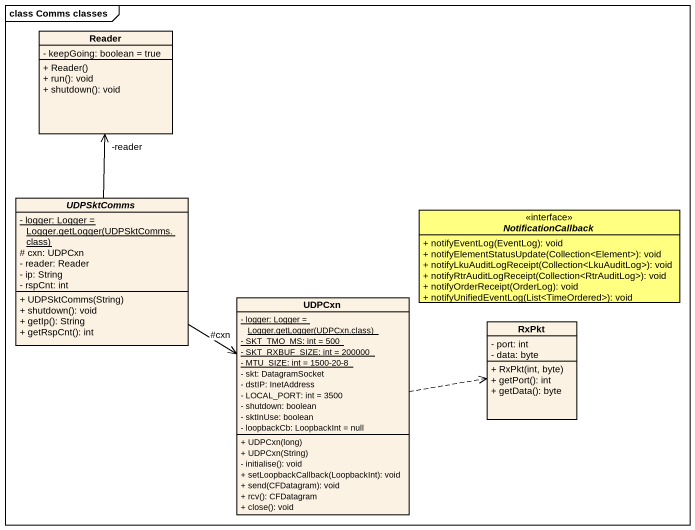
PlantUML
@startuml
mainframe class Comms classes
hide circle
hide empty members
skinparam classAttributeIconSize 0
class Reader {
  - keepGoing: boolean = true
  + Reader()
  + run(): void
  + shutdown(): void
}
abstract class UDPSktComms {
  {static} {field} - logger: Logger = Logger.getLogger(UDPSktComms.class)
  # cxn: UDPCxn
  - reader: Reader
  - ip: String
  - rspCnt: int
  + UDPSktComms(String)
  + shutdown(): void
  + getIp(): String
  + getRspCnt(): int
}
interface NotificationCallback <<interface>> #FFFF80 {
  + notifyEventLog(EventLog): void
  + notifyElementStatusUpdate(Collection<Element>): void
  + notifyLkuAuditLogReceipt(Collection<LkuAuditLog>): void
  + notifyRtrAuditLogReceipt(Collection<RtrAuditLog>): void
  + notifyOrderReceipt(OrderLog): void
  + notifyUnifiedEventLog(List<TimeOrdered>): void
}
class UDPCxn {
  {static} {field} - logger: Logger = Logger.getLogger(UDPCxn.class)
  {static} - SKT_TMO_MS: int = 500
  {static} - SKT_RXBUF_SIZE: int = 200000
  {static} - MTU_SIZE: int = 1500-20-8
  - skt: DatagramSocket
  - dstIP: InetAddress
  - LOCAL_PORT: int = 3500
  - shutdown: boolean
  - sktInUse: boolean
  - loopbackCb: LoopbackInt = null
  + UDPCxn(long)
  + UDPCxn(String)
  - initialise(): void
  + setLoopbackCallback(LoopbackInt): void
  + send(CFDatagram): void
  + rcv(): CFDatagram
  + close(): void
}
class RxPkt {
  - port: int
  - data: byte
  + RxPkt(int, byte)
  + getPort(): int
  + getData(): byte
}
UDPSktComms -up-> "-reader" Reader
UDPSktComms --> "#cxn" UDPCxn
UDPCxn .right.> RxPkt
@enduml
